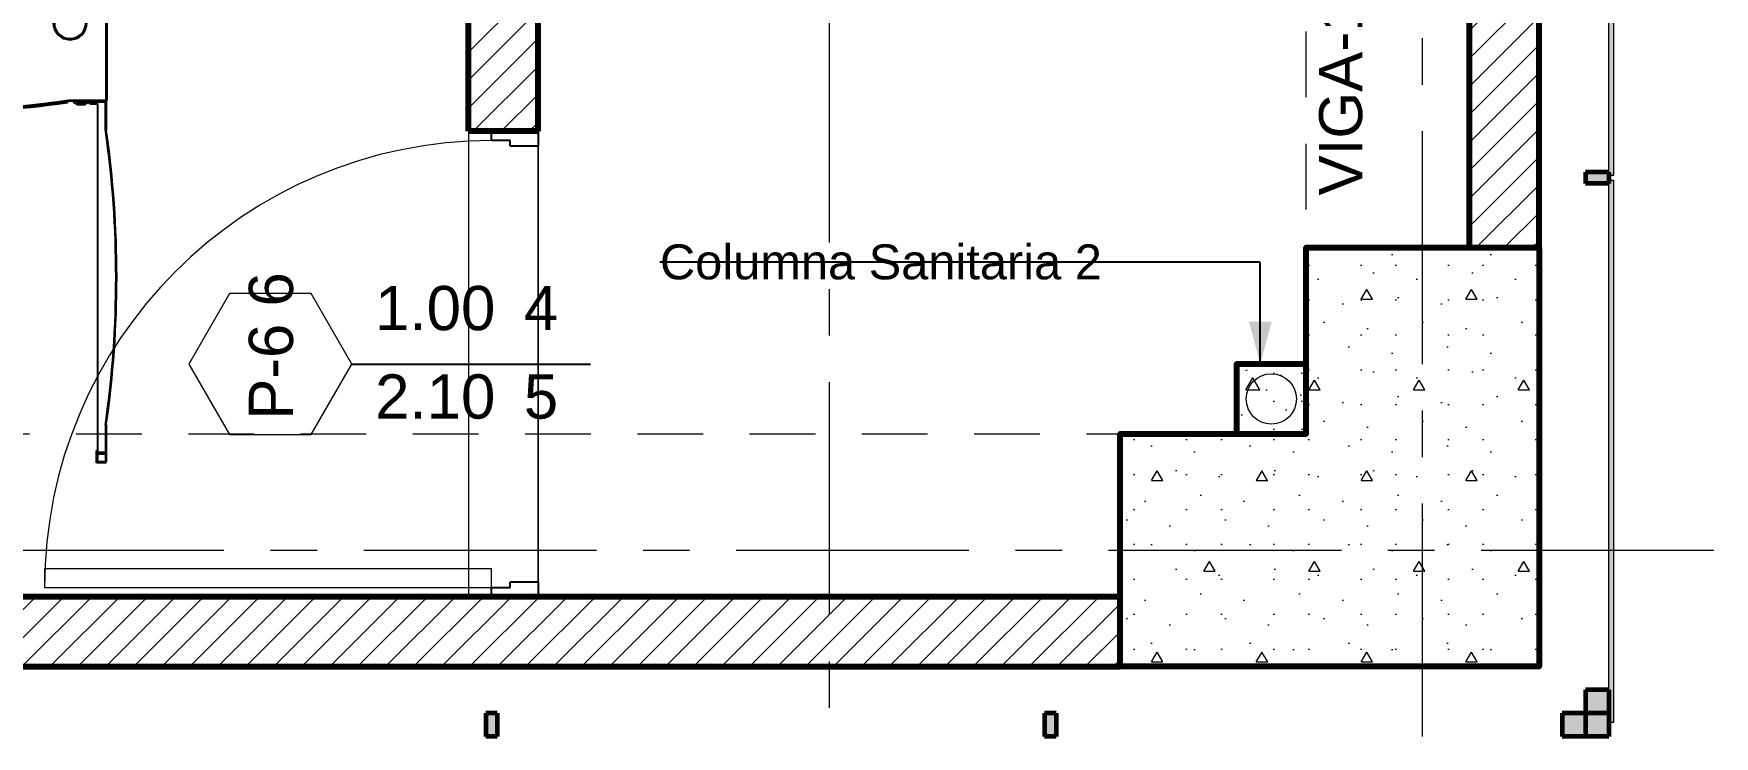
# Model space of a CAD drawing. Header units: inches. Extents: x -19 to 5698, y -728 to 92.
# Drawn here: x 233.336 to 236.947, y 7.05 to 8.56 of the extents above; entities that cross this region are included whole.
import ezdxf

# ---------------------------------------------------------------- set-up
doc = ezdxf.new("R2010")
doc.units = ezdxf.units.IN
doc.header["$MEASUREMENT"] = 0
doc.set_wipeout_variables(frame=1)
for name, pattern in [('Hidden Line', [0.195611, 0.141111, -0.0545]), ('Punto & Raya', [0.65, 0.5, -0.075, 0, -0.075]), ('Rayas', [0.282222, 0.141111, -0.141111]), ('Wipeout_Contour', [1, 0, -1])]:
    doc.linetypes.add(name, pattern=pattern)
doc.layers.get('0').update_dxf_attribs({"color": 61})
for name, color, linetype in [('00_Gabinetes', 3, 'Continuous'), ('02 _ ARQ _ ALB _ Ejes Generales', 251, 'Continuous'), ('02 _ ARQ _ ZON _ Espacio.3D', 7, 'Continuous'), ('08 _ STR _ EXT _ 06 Columnas', 7, 'Continuous'), ('08 _ STR _ EXT _ 07 Losa Aligerada', 7, 'Continuous'), ('08 _ STR _ EXT _ 09 Vigas', 251, 'Continuous'), ('Acabado - Muros', 7, 'Continuous'), ('Estructura - 04 MURO', 7, 'Continuous'), ('Estructura - Carga', 7, 'Continuous'), ('Marcador - Secciones', 7, 'Continuous'), ('MEP - HVAC', 7, 'Continuous'), ('Notas - Etiquetas', 7, 'Continuous'), ('RED_Perifoneo', 5, 'Continuous')]:
    doc.layers.add(name, color=color, linetype=linetype)
doc.styles.add('Estilo_Generado_4', font='swisse.ttf')
doc.dimstyles.new('Estilo_Generado__8', dxfattribs={"dimtxt": 0.18, "dimasz": 0.0912, "dimexe": 0.18, "dimexo": 0.0625, "dimgap": 0, "dimtad": 0, "dimtih": 1, "dimtoh": 1, "dimdec": 4, "dimzin": 0, "dimdsep": 46, "dimcen": 0.09, "dimadec": 0, "dimazin": 0, "dimtfac": 1, "dimtdec": 4, "dimtmove": 0, "dimatfit": 3, "dimldrblk": 'ARROWHEAD_5', "dimfxl": 1, "dimtolj": 1, "dimtzin": 0, "dimarcsym": 0})
pattern_1 = [(45, (185.00004, 1e-08), (-0.030052038, 0.030052038), [])]

# ---------------------------------------------------------------- blocks, each defined once
blk = doc.blocks.new('ARROWHEAD_5')
at = {"linetype": 'Continuous', "lineweight": 0}
blk.add_hatch(color=0, dxfattribs=at).paths.add_polyline_path([(-1, 0.2679), (0, 0), (-1, -0.2679)])
at = {"color": 0, "linetype": 'Continuous', "lineweight": 0}
blk.add_line((0, 0), (-1, 0), dxfattribs=at)
blk = doc.blocks.new('GABINETE 42')
at = {"color": 254}
blk.add_lwpolyline([(-416.6114, -899.0168), (-416.5962, -899.0168), (-416.5962, -899.7878)], dxfattribs=at)
at = {"layer": '00_Gabinetes', "color": 254, "linetype": 'Continuous', "lineweight": 25}
for p, q in [((-416.5776, -899.0038), (-416.5776, -898.0379)), ((-416.5751, -899.0038), (-416.5751, -898.0379)), ((-416.5751, -898.9569), (-416.5751, -898.9567)), ((-416.5751, -898.9718), (-416.5751, -898.9569)), ((-416.5751, -898.9569), (-416.5751, -898.9569)), ((-416.5751, -898.972), (-416.5751, -898.9718)), ((-416.5751, -898.9718), (-416.5751, -898.9718)), ((-416.6607, -899.0137), (-416.6608, -899.0128)), ((-416.6606, -899.0094), (-416.6606, -899.0093)), ((-416.6606, -899.0094), (-416.6606, -899.0093)), ((-416.6606, -899.0113), (-416.6606, -899.0106)), ((-416.6606, -899.0111), (-416.6606, -899.0106)), ((-416.6606, -899.0111), (-416.6606, -899.0111)), ((-416.66, -899.0093), (-416.66, -899.0092)), ((-416.66, -899.0119), (-416.66, -899.0105)), ((-416.66, -899.0119), (-416.6591, -899.0119)), ((-416.6591, -899.0092), (-416.6591, -899.0091)), ((-416.6591, -899.0119), (-416.6591, -899.0104)), ((-416.6587, -899.0087), (-416.5786, -899.0087)), ((-416.658, -899.0102), (-416.6581, -899.0091)), ((-416.6578, -899.009), (-416.6578, -899.0102)), ((-416.6578, -899.009), (-416.5773, -899.009)), ((-416.6578, -899.0102), (-416.5773, -899.0102)), ((-416.6497, -899.0087), (-416.6497, -899.009)), ((-416.6488, -899.0102), (-416.6446, -899.0153)), ((-416.6477, -899.009), (-416.6477, -899.0087)), ((-416.6432, -899.0153), (-416.6446, -899.0153)), ((-416.643, -899.0153), (-416.6432, -899.0153)), ((-416.6205, -899.0164), (-416.6205, -899.0153)), ((-416.6202, -899.0153), (-416.6204, -899.0153)), ((-416.6188, -899.0153), (-416.6202, -899.0153)), ((-416.6188, -899.0153), (-416.6145, -899.0102)), ((-416.6157, -899.0087), (-416.6157, -899.009)), ((-416.6137, -899.009), (-416.6137, -899.0087)), ((-416.6132, -899.0168), (-416.6132, -899.0102)), ((-416.5773, -899.0102), (-416.6132, -899.0102)), ((-416.5788, -899.0122), (-416.6132, -899.0122)), ((-416.6114, -899.0168), (-416.6132, -899.0168)), ((-416.5788, -899.0106), (-416.6113, -899.0106)), ((-416.5788, -899.0102), (-416.5788, -899.0718)), ((-416.5788, -899.0718), (-416.5788, -899.0122)), ((-416.5786, -899.0087), (-416.5776, -899.0077)), ((-416.5786, -899.0087), (-416.5771, -899.0087)), ((-416.5785, -899.0102), (-416.5785, -899.0729)), ((-416.5776, -899.0077), (-416.5776, -899.0038)), ((-416.5751, -899.0038), (-416.5776, -899.0038)), ((-416.5766, -899.0075), (-416.5776, -899.0075)), ((-416.5773, -899.009), (-416.5773, -899.0102)), ((-416.5773, -899.0102), (-416.5773, -899.0729)), ((-416.5771, -899.0075), (-416.5771, -899.0087)), ((-416.5771, -899.008), (-416.5763, -899.008)), ((-416.5766, -899.0038), (-416.5766, -899.0075)), ((-416.5763, -899.0047), (-416.5763, -899.0038)), ((-416.5763, -899.008), (-416.5763, -899.0047)), ((-416.5763, -899.0047), (-416.5751, -899.0047)), ((-416.5763, -899.008), (-416.5751, -899.008)), ((-416.5751, -899.0038), (-416.5751, -899.0047)), ((-416.5751, -899.008), (-416.5751, -899.0047)), ((-416.5788, -899.7061), (-416.5788, -899.7657)), ((-416.5788, -899.7061), (-416.5788, -899.7843)), ((-416.5785, -899.7051), (-416.5785, -899.7856)), ((-416.5773, -899.7051), (-416.5773, -899.7856)), ((-416.598, -899.7611), (-416.5962, -899.7611)), ((-416.598, -899.7878), (-416.598, -899.7611)), ((-416.5788, -899.7657), (-416.598, -899.7657)), ((-416.5788, -899.7673), (-416.598, -899.7673)), ((-416.5788, -899.7677), (-416.598, -899.7677)), ((-416.5788, -899.7684), (-416.598, -899.7684)), ((-416.598, -899.7688), (-416.5788, -899.7688)), ((-416.5795, -899.7856), (-416.598, -899.7856)), ((-416.5795, -899.7856), (-416.5795, -899.7866)), ((-416.5788, -899.7856), (-416.5795, -899.7856)), ((-416.5795, -899.7856), (-416.5795, -899.7856)), ((-416.5795, -899.7858), (-416.5788, -899.7858)), ((-416.5788, -899.7657), (-416.5788, -899.7673)), ((-416.5788, -899.7673), (-416.5788, -899.7677)), ((-416.5788, -899.7677), (-416.5788, -899.7684)), ((-416.5788, -899.7684), (-416.5788, -899.7858)), ((-416.5788, -899.7688), (-416.5788, -899.7856)), ((-416.5788, -899.7843), (-416.5788, -899.7843)), ((-416.5785, -899.7856), (-416.5773, -899.7856)), ((-416.5795, -899.7878), (-416.598, -899.7878)), ((-416.5795, -899.7866), (-416.5795, -899.7878))]:
    blk.add_line(p, q, dxfattribs=at)
at = {"layer": '00_Gabinetes', "color": 254}
for points in [[(-416.6113, -899.0106), (-416.6132, -899.0106)], [(-416.6132, -899.0106), (-416.5773, -899.0106)], [(-416.6132, -899.0122), (-416.5773, -899.0122)]]:
    blk.add_lwpolyline(points, dxfattribs=at)
at = {"layer": '00_Gabinetes', "color": 254, "linetype": 'Continuous', "lineweight": 25}
for centre, radius, start, end in [((-416.6549, -898.8426), 0.0361, 180, 0), ((-416.6549, -898.8426), 0.0352, 180, 0), ((-416.6549, -898.8426), 0.0339, 180, 0), ((-416.9739, -896.7894), 2.2418, 261.8672, 278.1328), ((-416.9754, -896.7859), 2.2499, 261.9598, 278.0402), ((-416.9754, -896.7859), 2.249, 261.9598, 278.0402), ((-416.9739, -896.7921), 2.2405, 261.8945, 278.1055), ((-416.9739, -896.7921), 2.2393, 261.8945, 278.1055), ((-416.9739, -896.8033), 2.2279, 261.8658, 278.1342), ((-416.9754, -896.7869), 2.2479, 261.9848, 278.0152), ((-416.6621, -899.0113), 0.00152, 278.0152, 0), ((-416.6609, -899.0119), 0.00091, 278.0402, 0), ((-416.6609, -899.0119), 0.00182, 278.0402, 0), ((-416.6578, -899.0115), 0.00249, 90, 98.1055), ((-416.6578, -899.0115), 0.0013, 90, 98.1055), ((-416.6317, -899.0103), 0.0112, 203.7775, 222.88), ((-416.6317, -899.0103), 0.0112, 317.0975, 336.2717), ((-416.5773, -899.008), 0.000988, 270, 0), ((-416.5773, -899.008), 0.00219, 270, 0), ((-418.7981, -899.389), 2.2418, 351.8672, 8.1328), ((-418.7954, -899.389), 2.2393, 351.8945, 8.1055), ((-418.7954, -899.389), 2.2405, 351.8945, 8.1055), ((-416.5795, -899.7856), 0.00219, 270, 0), ((-416.5795, -899.7856), 0.000988, 270, 0)]:
    blk.add_arc(centre, radius, start, end, dxfattribs=at)
for points, knots in [([(-416.6432, -899.0153), (-416.643, -899.0152), (-416.6428, -899.015), (-416.6408, -899.0145), (-416.6379, -899.0142), (-416.6342, -899.0139), (-416.6303, -899.0139), (-416.6266, -899.0141), (-416.6234, -899.0144), (-416.6212, -899.0148), (-416.6203, -899.0151), (-416.6202, -899.0152), (-416.6202, -899.0153)], [0, 0, 0, 0, 0.107628, 0.215234, 0.323296, 0.431039, 0.53753, 0.643129, 0.749185, 0.85652, 0.964605, 1, 1, 1, 1]), ([(-416.6429, -899.0153), (-416.6429, -899.0153), (-416.6429, -899.0158), (-416.6429, -899.0161), (-416.6429, -899.0164)], [0, 0, 0, 0, 0.081363, 1, 1, 1, 1]), ([(-416.6429, -899.0164), (-416.6427, -899.0165), (-416.6421, -899.0167), (-416.6412, -899.0171), (-416.6405, -899.0174), (-416.6403, -899.0175)], [0, 0, 0, 0, 0.386942, 0.783927, 1, 1, 1, 1]), ([(-416.6399, -899.0179), (-416.6399, -899.0179), (-416.6399, -899.0179), (-416.6388, -899.0179), (-416.6369, -899.0179), (-416.6344, -899.0179), (-416.6316, -899.0179), (-416.6288, -899.0179), (-416.6263, -899.0179), (-416.6245, -899.0179), (-416.6235, -899.0179), (-416.6235, -899.0179), (-416.6235, -899.0179)], [0, 0, 0, 0, 0.074158, 0.18158, 0.289003, 0.396426, 0.503848, 0.611271, 0.718694, 0.826116, 0.933539, 1, 1, 1, 1]), ([(-416.6231, -899.0175), (-416.6227, -899.0173), (-416.6218, -899.017), (-416.621, -899.0166), (-416.6206, -899.0165), (-416.6205, -899.0164)], [0, 0, 0, 0, 0.38581, 0.783878, 1, 1, 1, 1])]:
    blk.add_open_spline(points, degree=3, knots=knots, dxfattribs=at)

msp = doc.modelspace()

# ---------------------------------------------------------------- hatches: boundary and pattern name
at = {"layer": 'Acabado - Muros', "linetype": 'Continuous', "lineweight": 9}
for points in [[(236.73, 8.255), (236.7299, 9.445), (236.7199, 9.445), (236.72, 8.255)], [(236.73, 7.08), (236.73, 8.245), (236.72, 8.245), (236.72, 7.08)]]:
    msp.add_hatch(color=250, dxfattribs=at).paths.add_polyline_path(points)
at = {"layer": 'Acabado - Muros', "linetype": 'Continuous', "lineweight": 0}
for points in [[(236.67, 8.2375), (236.72, 8.2375), (236.72, 8.2625), (236.67, 8.2625)], [(236.67, 7.15), (236.67, 7.05), (236.72, 7.05), (236.72, 7.15)], [(234.3075, 7.1), (234.3075, 7.05), (234.3325, 7.05), (234.3325, 7.1)], [(235.5075, 7.1), (235.5075, 7.05), (235.5325, 7.05), (235.5325, 7.1)], [(236.62, 7.1), (236.62, 7.05), (236.72, 7.05), (236.72, 7.1)]]:
    msp.add_hatch(color=254, dxfattribs=at).paths.add_polyline_path(points)
at = {"layer": 'Estructura - Carga', "linetype": 'Continuous', "lineweight": 13}
h = msp.add_hatch(dxfattribs=at)
h.set_pattern_fill('HORMIGÓN_ARMADO_0002', color=251, style=0, pattern_type=2)
h.set_pattern_definition([(0, (185.00004, 1e-08), (0, 0.3117692), [0.03, -0.15]), (0, (185.09004, 0.1559), (0, 0.3117692), [0.03, -0.15]), (60, (185.00004, 1e-08), (-0.27, 0.1558846), [0.03, -0.15]), (60, (185.18004, 1e-08), (-0.27, 0.1558846), [0.03, -0.15]), (120, (185.03004, 1e-08), (0.27, 0.1558846), [0.03, -0.15]), (120, (185.21004, 1e-08), (0.27, 0.1558846), [0.03, -0.15]), (0, (185.00004, 0.03), (0, 0.06), [0, -0.06, 0, -0.09]), (45, (185.03004, 0.03), (-0.04242641, 0.04242641), [0, -0.045, 0, -0.075])])
h.paths.add_polyline_path([(235.92, 7.7), (236.07, 7.7), (236.07, 7.85), (235.92, 7.85)])

# ---------------------------------------------------------------- linework, layer by layer
at = {"layer": '02 _ ARQ _ ALB _ Ejes Generales', "color": 251, "linetype": 'Punto & Raya', "lineweight": 13, "true_color": 0x636466}
for p, q in [((236.32, 3.05), (236.32, 44.9)), ((190.8454, 7.45), (239.57, 7.45))]:
    msp.add_line(p, q, dxfattribs=at)
at = {"layer": '02 _ ARQ _ ZON _ Espacio.3D', "color": 254, "linetype": 'Continuous', "lineweight": 0, "flags": 128}
for points in [[(229.22, 11.45), (229.22, 8.1), (229.57, 8.1), (229.57, 7.35), (234.42, 7.35), (234.42, 8.35), (234.27, 8.35), (234.2699, 11.45)], [(234.42, 11.45), (234.42, 7.35), (235.67, 7.35), (235.67, 7.7), (236.07, 7.7), (236.07, 8.1), (236.4199, 8.1), (236.4199, 11.45)]]:
    msp.add_lwpolyline(points, close=True, dxfattribs=at)
at = {"layer": '08 _ STR _ EXT _ 07 Losa Aligerada', "color": 7, "linetype": 'Rayas', "lineweight": 18, "flags": 128}
msp.add_lwpolyline([(193.22, 11.97, 1.049431), (198.7937, 6.3), (209.6003, 6.3), (209.6003, 6.2005), (214.7981, 6.2005), (214.7981, 7.2), (222.07, 7.2), (222.07, 5.6637), (223.2699, 5.6637), (223.2699, 4.2), (228.3699, 4.2), (228.3699, 5.6637), (229.57, 5.6637), (229.57, 7.2), (236.57, 7.2), (236.57, 14.9999), (236.57, 15.1499), (236.57, 15.1499), (236.57, 15.7999), (236.57, 15.7999), (236.57, 18.1001), (236.57, 20.35), (234.07, 20.35), (231.67, 20.35), (231.67, 22.35), (231.67, 22.6), (231.67, 24.5), (231.67, 24.75), (231.67, 26.75), (236.57, 26.75), (236.57, 29.7), (236.57, 35.2005), (236.57, 39.9), (228.67, 39.9), (223.5529, 39.9), (223.5529, 40.9), (218.9324, 40.9), (218.9324, 39.9), (208.37, 39.9), (208.37, 41.4352), (207.42, 41.4352), (207.42, 42.9), (202.22, 42.9), (202.22, 41.4352), (201.2699, 41.4352), (201.2699, 39.9), (196.2701, 39.9), (196.2701, 41.1), (192.8701, 41.1), (192.8701, 37.7), (194.07, 37.7), (194.07, 33.9), (193.17, 33.9), (193.17, 21.2663), (193.22, 21.2663)], format="xyb", close=True, dxfattribs=at)
at = {"layer": '08 _ STR _ EXT _ 07 Losa Aligerada', "color": 7, "linetype": 'Continuous', "lineweight": 18, "flags": 128}
msp.add_lwpolyline([(228.3699, 4.4445), (229.37, 4.4445), (229.37, 7.2), (236.57, 7.2), (236.57, 14.9999), (236.57, 15.1499), (236.57, 15.1499), (236.57, 15.7999), (236.57, 15.7999), (236.57, 18.1001), (236.57, 20.35), (234.07, 20.35), (231.67, 20.35), (231.67, 22.35), (231.67, 22.6), (231.67, 24.5), (231.67, 24.75), (231.67, 26.75), (236.07, 26.75), (236.57, 26.75), (236.57, 39.9)], dxfattribs=at)
for points in [[(229.57, 7.35), (234.2716, 7.35), (234.2716, 11.45), (229.22, 11.45), (229.22, 9.1), (229.82, 9.1), (229.82, 8.1), (229.57, 8.1)], [(234.42, 11.45), (234.42, 7.35), (235.67, 7.35), (235.67, 7.7), (236.07, 7.7), (236.07, 8.1), (236.4199, 8.1), (236.42, 11.3), (235.97, 11.3), (235.97, 11.45)]]:
    msp.add_lwpolyline(points, close=True, dxfattribs=at)
at = {"layer": '08 _ STR _ EXT _ 09 Vigas', "color": 251, "linetype": 'Hidden Line', "lineweight": 13, "true_color": 0x636466}
for p, q in [((236.07, 7.7), (236.07, 16.9)), ((229.57, 7.7), (236.07, 7.7))]:
    msp.add_line(p, q, dxfattribs=at)
at = {"layer": 'Acabado - Muros', "color": 7, "linetype": 'Continuous', "lineweight": 60}
for p, q in [((236.67, 8.2625), (236.67, 8.2375)), ((236.72, 8.2625), (236.67, 8.2625)), ((236.72, 8.2375), (236.67, 8.2375)), ((236.72, 8.2625), (236.72, 8.2375)), ((236.67, 7.15), (236.67, 7.05)), ((236.72, 7.15), (236.67, 7.15)), ((236.72, 7.15), (236.72, 7.05)), ((234.3325, 7.1), (234.3075, 7.1)), ((234.3075, 7.1), (234.3075, 7.05)), ((234.3325, 7.1), (234.3325, 7.05)), ((235.5075, 7.1), (235.5075, 7.05)), ((235.5325, 7.1), (235.5075, 7.1)), ((235.5325, 7.1), (235.5325, 7.05)), ((236.62, 7.1), (236.62, 7.05)), ((236.72, 7.1), (236.62, 7.1)), ((236.72, 7.1), (236.72, 7.05)), ((234.3325, 7.05), (234.3075, 7.05)), ((235.5325, 7.05), (235.5075, 7.05)), ((236.72, 7.05), (236.62, 7.05)), ((236.72, 7.05), (236.67, 7.05))]:
    msp.add_line(p, q, dxfattribs=at)
at = {"layer": 'Acabado - Muros', "color": 7, "linetype": 'Continuous', "lineweight": 13, "flags": 128}
for points in [[(236.73, 8.255), (236.72, 8.255), (236.7199, 9.445), (236.7299, 9.445)], [(236.73, 7.08), (236.72, 7.08), (236.72, 8.245), (236.73, 8.245)]]:
    msp.add_lwpolyline(points, close=True, dxfattribs=at)
at = {"layer": 'Estructura - 04 MURO', "color": 165, "linetype": 'Continuous', "lineweight": 25}
for p, q in [((234.36, 8.33), (234.32, 8.33)), ((234.36, 8.318), (234.36, 8.33)), ((234.42, 8.318), (234.36, 8.318)), ((234.32, 7.37), (234.36, 7.37)), ((234.36, 7.37), (234.36, 7.382)), ((234.36, 7.382), (234.42, 7.382))]:
    msp.add_line(p, q, dxfattribs=at)
at = {"layer": 'Estructura - 04 MURO', "color": 152, "linetype": 'Continuous', "lineweight": 25}
msp.add_line((234.02, 7.85), (234.5325, 7.85), dxfattribs=at)
at = {"layer": 'Estructura - 04 MURO', "color": 165, "linetype": 'Continuous', "lineweight": 15}
for p, q in [((234.32, 7.41), (233.36, 7.41)), ((233.36, 7.41), (233.36, 7.37)), ((234.32, 7.37), (234.32, 7.41)), ((233.36, 7.37), (234.32, 7.37))]:
    msp.add_line(p, q, dxfattribs=at)
at = {"layer": 'Estructura - 04 MURO', "color": 251, "linetype": 'Continuous', "lineweight": 13, "flags": 128}
msp.add_lwpolyline([(233.67, 7.85), (233.7575, 7.6984), (233.9325, 7.6984), (234.02, 7.85), (233.9325, 8.0016), (233.7575, 8.0016)], close=True, dxfattribs=at)
at = {"layer": 'Estructura - 04 MURO', "color": 165, "linetype": 'Continuous', "lineweight": 15}
msp.add_arc((234.32, 7.37), 0.96, 90, 180, dxfattribs=at)
at = {"layer": 'Estructura - Carga', "color": 7, "linetype": 'Continuous', "lineweight": 80, "flags": 128}
msp.add_lwpolyline([(235.92, 7.7), (236.07, 7.7), (236.07, 7.85), (235.92, 7.85)], close=True, dxfattribs=at)
at = {"layer": 'MEP - HVAC', "color": 7, "linetype": 'Continuous', "lineweight": 13, "flags": 128}
msp.add_lwpolyline([(235.995, 7.721, -1), (235.995, 7.829, -1)], format="xyb", close=True, dxfattribs=at)

# ---------------------------------------------------------------- block references
at = {"layer": 'RED_Perifoneo', "color": 253}
msp.add_blockref('GABINETE 42', (650.0698, 907.4255), dxfattribs=at)

# ---------------------------------------------------------------- texts
at = {"layer": 'Estructura - 04 MURO', "color": 251, "lineweight": 25, "insert": (233.895, 7.7301), "char_height": 0.095, "attachment_point": 7, "rotation": 90, "style": 'Estilo_Generado_4'}
msp.add_mtext('\\A1;{\\pql;\\pt0;\\fSwis721 Ex BT|b0|i0|c0|p34;P-6\\fSwis721 Ex BT|b0|i0|c0|p34;\\fSwis721 Ex BT|b0|i0|c0|p34;\\fSwis721 Ex BT|b0|i0|c0|p34;} 6', dxfattribs=at)
at = {"layer": 'Estructura - 04 MURO', "color": 251, "lineweight": 25, "char_height": 0.095, "attachment_point": 7, "style": 'Estilo_Generado_4'}
for s, insert in [('\\A1;{\\pql;\\pt0;\\fSwis721 Ex BT|b0|i0|c0|p34;1.00\\fSwis721 Ex BT|b0|i0|c0|p34;\\A1{\\H.66x;\\S^  ;}\\fSwis721 Ex BT|b0|i0|c0|p34;\\fSwis721 Ex BT|b0|i0|c0|p34;} 4', (234.07, 7.895)), ('\\A1;{\\pql;\\pt0;\\fSwis721 Ex BT|b0|i0|c0|p34;2.10\\fSwis721 Ex BT|b0|i0|c0|p34;\\A1{\\H.66x;\\S^  ;}\\fSwis721 Ex BT|b0|i0|c0|p34;\\fSwis721 Ex BT|b0|i0|c0|p34;} 5', (234.07, 7.705))]:
    msp.add_mtext(s, dxfattribs=dict(at, insert=insert))
at = {"layer": 'Notas - Etiquetas', "color": 171, "linetype": 'Continuous', "lineweight": 13, "insert": (236.0976, 8.2121), "char_height": 0.0925, "attachment_point": 1, "rotation": 90, "style": 'Estilo_Generado_4'}
msp.add_mtext('\\A1;{\\pql;\\fSwis721 Ex BT|b0|i0|c0|p34;VIGA-102\\fSwis721 Ex BT|b0|i0|c0|p34; \\fSwis721 Ex BT|b0|i0|c0|p34;0.80\\fSwis721 Ex BT|b0|i0|c0|p34;x\\fSwis721 Ex BT|b0|i0|c0|p34;0.50\\fSwis721 Ex BT|b0|i0|c0|p34;m} 3', dxfattribs=at)
at = {"layer": 'Notas - Etiquetas', "color": 5, "linetype": 'Continuous', "lineweight": 35, "insert": (234.6818, 8.0689), "char_height": 0.075, "attachment_point": 4, "style": 'Estilo_Generado_4'}
msp.add_mtext('\\A1;{\\pql;\\fSwis721 Ex BT|b0|i0|c0|p34;Columna Sanitaria} 2', dxfattribs=at)

# ---------------------------------------------------------------- leaders
at = {"layer": 'Notas - Etiquetas', "color": 144, "linetype": 'Continuous', "lineweight": 13, "annotation_type": 0, "has_hookline": 1, "hookline_direction": 1, "text_width": 1.1166}
msp.add_leader([(235.9713, 7.85), (235.9713, 8.0689), (234.6818, 8.0689)], dimstyle='Estilo_Generado__8', dxfattribs=at)

# ---------------------------------------------------------------- next in the draw order: wipeouts: each hides what was drawn before it
at = {"color": 254, "linetype": 'Wipeout_Contour', "lineweight": 0, "ltscale": 6629.973562}
msp.add_wipeout([(234.27, 11.45), (234.27, 8.35), (234.42, 8.35), (234.42, 11.45)], dxfattribs=at).dxf.layer = 'Estructura - 04 MURO'
at = {"color": 254, "linetype": 'Wipeout_Contour', "lineweight": 0, "ltscale": 6638.568588}
msp.add_wipeout([(236.4199, 11.3), (236.42, 8.1), (236.57, 8.1), (236.5699, 11.3)], dxfattribs=at).dxf.layer = 'Estructura - 04 MURO'
at = {"color": 254, "linetype": 'Wipeout_Contour', "lineweight": 0, "ltscale": 6623.016331}
msp.add_wipeout([(229.57, 7.2), (235.67, 7.2), (235.67, 7.35), (229.57, 7.35)], dxfattribs=at).dxf.layer = 'Estructura - 04 MURO'

# ---------------------------------------------------------------- next in the draw order: hatches: boundary and pattern name
at = {"layer": '08 _ STR _ EXT _ 06 Columnas', "linetype": 'Continuous', "lineweight": 9}
h = msp.add_hatch(dxfattribs=at)
h.set_pattern_fill('HORMIGÓN_EN_MASA_0002', style=0, pattern_type=2)
h.set_pattern_definition([(0, (185.00004, 1e-08), (0, 0.3897114), [0.024375, -0.200625]), (0, (185.11254, 0.19486), (0, 0.3897114), [0.024375, -0.200625]), (60, (185.00004, 1e-08), (-0.3375, 0.1948557), [0.024375, -0.200625]), (60, (185.22504, 1e-08), (-0.3375, 0.1948557), [0.024375, -0.200625]), (120, (185.0244, 1e-08), (0.3375, 0.1948557), [0.024375, -0.200625]), (120, (185.2494, 1e-08), (0.3375, 0.1948557), [0.024375, -0.200625]), (0, (185.00004, 0.0375), (0, 0.075), [0, -0.075, 0, -0.1125]), (45, (185.03754, 0.0375), (-0.05303301, 0.05303301), [0, -0.05625, 0, -0.09375])])
h.paths.add_polyline_path([(236.57, 8.1), (236.07, 8.1), (236.07, 7.7), (235.67, 7.7), (235.67, 7.2), (236.57, 7.2)])
at = {"layer": 'Estructura - 04 MURO', "linetype": 'Continuous', "lineweight": 5}
h = msp.add_hatch(dxfattribs=at)
h.set_pattern_fill('LADRILLO_COMÚN_0002', color=250, style=0, pattern_type=2)
h.set_pattern_definition(pattern_1)
h.paths.add_polyline_path([(234.27, 11.45), (234.27, 8.35), (234.42, 8.35), (234.42, 11.45)])
h = msp.add_hatch(dxfattribs=at)
h.set_pattern_fill('LADRILLO_COMÚN_0002', color=250, style=0, pattern_type=2)
h.set_pattern_definition(pattern_1)
h.paths.add_polyline_path([(236.4199, 11.3), (236.42, 8.1), (236.57, 8.1), (236.5699, 11.3)])
h = msp.add_hatch(dxfattribs=at)
h.set_pattern_fill('LADRILLO_COMÚN_0002', color=250, style=0, pattern_type=2)
h.set_pattern_definition(pattern_1)
h.paths.add_polyline_path([(229.57, 7.2), (235.67, 7.2), (235.67, 7.35), (229.57, 7.35)])

# ---------------------------------------------------------------- next in the draw order: linework, layer by layer
at = {"layer": '08 _ STR _ EXT _ 06 Columnas', "color": 7, "linetype": 'Continuous', "lineweight": 80, "flags": 128}
msp.add_lwpolyline([(236.57, 8.1), (236.57, 7.2), (235.67, 7.2), (235.67, 7.7), (236.07, 7.7), (236.07, 8.1)], close=True, dxfattribs=at)
at = {"layer": '08 _ STR _ EXT _ 09 Vigas', "color": 251, "linetype": 'Hidden Line', "lineweight": 13, "true_color": 0x636466}
for p, q in [((236.57, 7.2), (236.57, 20.35)), ((194.57, 7.2), (236.57, 7.2))]:
    msp.add_line(p, q, dxfattribs=at)
at = {"layer": 'Estructura - 04 MURO', "color": 7, "linetype": 'Continuous', "lineweight": 80}
for p, q in [((234.32, 8.35), (234.27, 8.35)), ((234.32, 8.35), (234.27, 8.35)), ((234.42, 8.35), (234.32, 8.35)), ((234.42, 8.35), (234.32, 8.35)), ((234.42, 8.35), (234.32, 8.35)), ((234.32, 7.35), (234.27, 7.35)), ((234.32, 7.35), (234.27, 7.35)), ((234.42, 7.35), (234.32, 7.35)), ((234.42, 7.35), (234.32, 7.35)), ((234.42, 7.35), (234.32, 7.35))]:
    msp.add_line(p, q, dxfattribs=at)
at = {"layer": 'Estructura - 04 MURO', "color": 165, "linetype": 'Continuous', "lineweight": 25}
for p, q in [((234.32, 8.33), (234.32, 8.35)), ((234.32, 8.35), (234.42, 8.35)), ((234.42, 8.35), (234.42, 8.318)), ((234.32, 7.35), (234.32, 7.37)), ((234.42, 7.382), (234.42, 7.35)), ((234.42, 7.35), (234.32, 7.35))]:
    msp.add_line(p, q, dxfattribs=at)
at = {"layer": 'Estructura - 04 MURO', "color": 7, "linetype": 'Continuous', "lineweight": 80, "flags": 128}
for points in [[(234.27, 11.45), (234.27, 8.35)], [(234.42, 8.35), (234.42, 11.45)], [(236.4199, 11.3), (236.42, 8.1)], [(236.57, 8.1), (236.5699, 11.3)], [(234.27, 7.35), (229.57, 7.35)], [(235.67, 7.35), (234.42, 7.35)], [(229.57, 7.2), (235.67, 7.2)]]:
    msp.add_lwpolyline(points, dxfattribs=at)
at = {"layer": 'Marcador - Secciones', "color": 251, "linetype": 'Punto & Raya', "lineweight": 13, "true_color": 0x636466}
msp.add_line((235.0454, 46.2111), (235.0454, 0.9472), dxfattribs=at)

doc.saveas('drawing.dxf')
